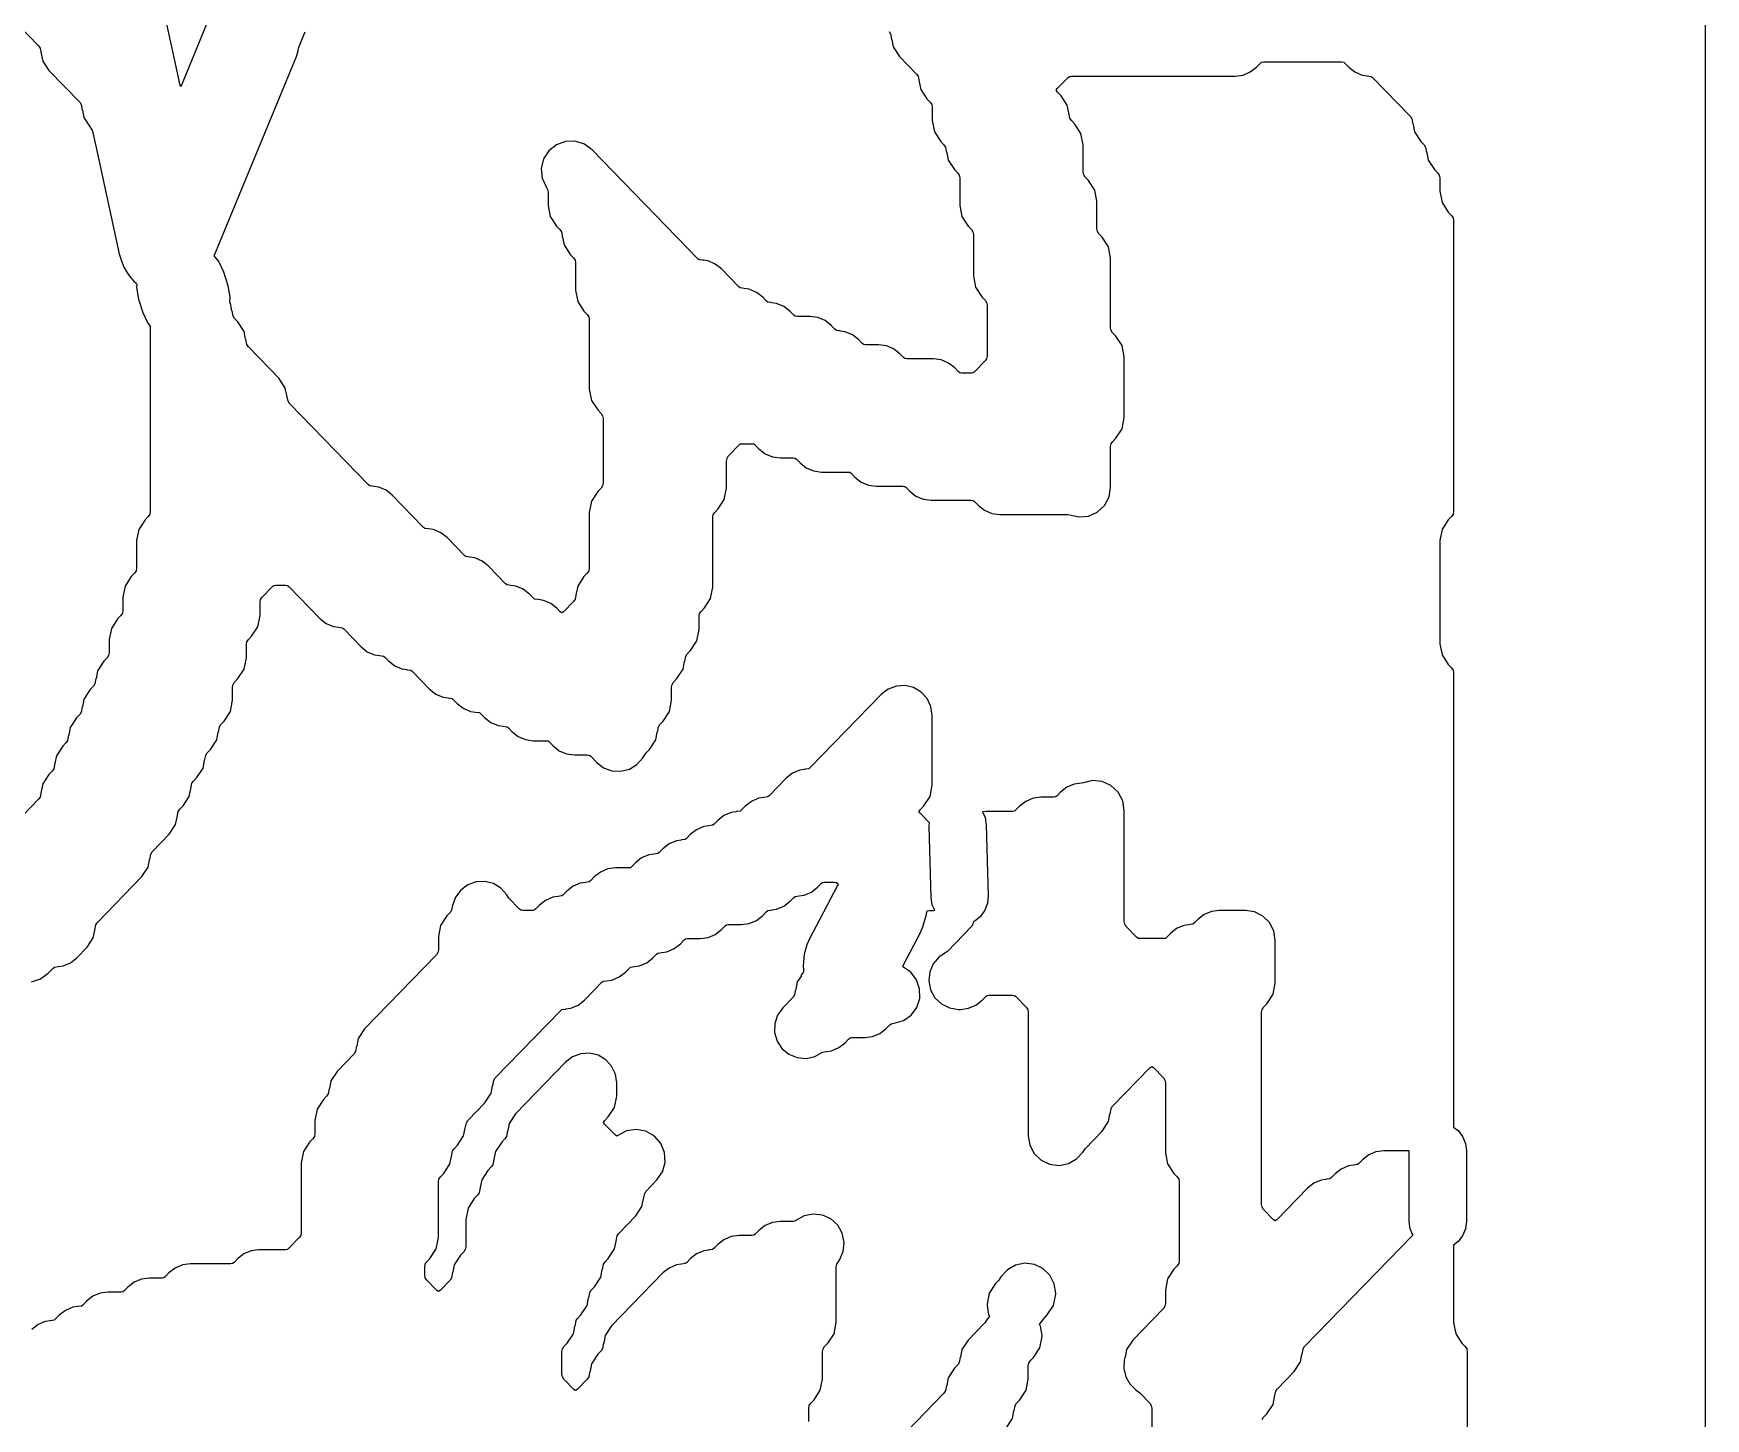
# Model space of a CAD drawing. Header units: millimetres. Extents: x 10 to 410, y 18 to 283.
# Drawn here: x 114.2 to 142.27, y 211.23 to 234.48 of the extents above; entities that cross this region are included whole.
import ezdxf

# ---------------------------------------------------------------- set-up
doc = ezdxf.new("R2010")
doc.units = ezdxf.units.MM
doc.layers.add('CUT', color=1, linetype='Continuous')

msp = doc.modelspace()

# ---------------------------------------------------------------- linework, layer by layer
at = {"layer": 'CUT'}
msp.add_lwpolyline([(100.134, 157), (100.134, 160), (121.134, 160), (121.134, 157), (129.134, 157), (129.134, 160), (142.2679, 160), (142.2679, 280), (129.134, 280), (129.134, 283), (121.134, 283), (121.134, 280), (100.134, 280), (100.134, 283), (92.134, 283), (92.134, 280), (79, 280), (79, 160), (92.134, 160), (92.134, 157)], close=True, dxfattribs=at)
for points in [[(117.1336, 234.7032), (116.6832, 233.611), (116.6693, 233.5883), (116.6596, 233.6131), (116.1293, 236.054)], [(113.4206, 235.1625), (114.2849, 234.2719), (114.3098, 234.2337), (114.3278, 234.1416), (114.3303, 234.1421), (114.3551, 234.0149), (114.4597, 233.8545), (114.9757, 233.3228), (115.0006, 233.2846), (115.0186, 233.1924), (115.0212, 233.1929), (115.046, 233.0657), (115.1505, 232.9054), (115.1592, 232.8965), (115.1791, 232.8692), (115.1908, 232.8374), (115.234, 232.639), (115.234, 232.6383), (115.251, 232.566), (115.2499, 232.5657), (115.6383, 230.7782), (115.6592, 230.7134), (115.6591, 230.7134), (115.6804, 230.6453), (115.7188, 230.5551), (115.7562, 230.4867), (115.8114, 230.4057), (115.8435, 230.3674), (115.8856, 230.3229), (115.9251, 230.286), (115.9355, 230.2667), (115.9309, 230.2147), (115.9647, 230.0218), (116.0361, 229.7944), (116.1187, 229.6169), (116.1608, 229.5666), (116.1608, 226.4551), (116.152, 226.4103), (116.1271, 226.3721), (116.0717, 226.315), (115.9671, 226.1546), (115.9305, 225.9668), (115.9305, 225.5059), (115.9218, 225.4612), (115.8968, 225.423), (115.8414, 225.3658), (115.7368, 225.2055), (115.7002, 225.0176), (115.7002, 224.7941), (115.6915, 224.7493), (115.6666, 224.7111), (115.6111, 224.654), (115.5066, 224.4936), (115.4699, 224.3057), (115.4699, 224.0822), (115.4612, 224.0374), (115.4363, 223.9992), (115.3808, 223.9421), (115.2763, 223.7818), (115.2515, 223.6545), (115.2489, 223.655), (115.2309, 223.5629), (115.206, 223.5247), (115.1505, 223.4675), (115.046, 223.3072), (115.0212, 223.18), (115.0186, 223.1805), (115.0006, 223.0883), (114.9757, 223.0501), (114.9203, 222.9929), (114.8157, 222.8326), (114.7909, 222.7054), (114.7883, 222.7059), (114.7703, 222.6137), (114.7454, 222.5755), (114.69, 222.5184), (114.5854, 222.358), (114.5606, 222.2308), (114.558, 222.2313), (114.5401, 222.1391), (114.5151, 222.1009), (114.4597, 222.0438), (114.3551, 221.8834), (114.3303, 221.7562), (114.3278, 221.7567), (114.3098, 221.6646), (114.2849, 221.6264), (113.8859, 221.2152)], [(128.5624, 234.5092), (128.5873, 234.471), (128.6053, 234.3789), (128.6079, 234.3794), (128.6327, 234.2521), (128.7372, 234.0918), (129.023, 233.7974), (129.0479, 233.7592), (129.0659, 233.667), (129.0685, 233.6675), (129.0933, 233.5403), (129.1978, 233.3799), (129.2533, 233.3228), (129.2782, 233.2846), (129.2869, 233.2398), (129.2869, 233.0163), (129.3235, 232.8284), (129.4281, 232.6681), (129.4836, 232.6109), (129.5085, 232.5727), (129.5264, 232.4806), (129.529, 232.4811), (129.5538, 232.3538), (129.6584, 232.1935), (129.7138, 232.1364), (129.7387, 232.0982), (129.7475, 232.0534), (129.7475, 231.5926), (129.7841, 231.4047), (129.8887, 231.2443), (129.9441, 231.1872), (129.969, 231.149), (129.9778, 231.1042), (129.9778, 230.4061), (130.0144, 230.2182), (130.1189, 230.0579), (130.1744, 230.0008), (130.1993, 229.9626), (130.208, 229.9178), (130.208, 229.0652), (130.1993, 229.0205), (130.1744, 228.9823), (130.001, 228.8036), (129.976, 228.7839), (129.9444, 228.7797), (129.7809, 228.7797), (129.7493, 228.7839), (129.7242, 228.8036), (129.6645, 228.8652), (129.56, 228.9474), (129.4375, 228.9993), (129.3057, 229.0169), (128.8597, 229.0169), (128.8281, 229.0212), (128.8031, 229.0409), (128.7434, 229.1025), (128.6389, 229.1847), (128.5164, 229.2365), (128.3845, 229.2542), (128.1689, 229.2542), (128.1373, 229.2585), (128.1122, 229.2782), (128.0525, 229.3397), (127.948, 229.422), (127.8255, 229.4738), (127.7412, 229.4852), (127.7414, 229.4871), (127.6767, 229.4958), (127.6517, 229.5155), (127.5919, 229.577), (127.4874, 229.6593), (127.365, 229.7111), (127.2331, 229.7288), (127.0175, 229.7288), (126.9859, 229.7331), (126.9608, 229.7528), (126.9011, 229.8143), (126.7966, 229.8966), (126.6741, 229.9484), (126.5898, 229.9597), (126.59, 229.9617), (126.5253, 229.9703), (126.5002, 229.9901), (126.4405, 230.0516), (126.336, 230.1339), (126.2135, 230.1857), (126.1292, 230.197), (126.1294, 230.1989), (126.0647, 230.2076), (126.0397, 230.2274), (125.7497, 230.5262), (125.6452, 230.6085), (125.5227, 230.6603), (125.4383, 230.6716), (125.4386, 230.6735), (125.3739, 230.6822), (125.3488, 230.7019), (123.5808, 232.5238), (123.4496, 232.6207), (123.2942, 232.6703), (123.1311, 232.6673), (122.9777, 232.6119), (122.8503, 232.5101), (122.7624, 232.3727), (122.7234, 232.2143), (122.7375, 232.0518), (122.8031, 231.9025), (122.8303, 231.8609), (122.839, 231.8161), (122.839, 231.5926), (122.8756, 231.4047), (122.9802, 231.2443), (123.0356, 231.1872), (123.0605, 231.149), (123.0785, 231.0568), (123.0811, 231.0573), (123.1059, 230.9301), (123.2105, 230.7698), (123.2659, 230.7126), (123.2908, 230.6744), (123.2995, 230.6297), (123.2995, 230.1688), (123.3362, 229.981), (123.4407, 229.8206), (123.4962, 229.7635), (123.5211, 229.7253), (123.5298, 229.6805), (123.5298, 228.5078), (123.5665, 228.3199), (123.671, 228.1596), (123.7265, 228.1025), (123.7514, 228.0643), (123.7601, 228.0195), (123.7601, 226.9297), (123.7514, 226.8849), (123.7265, 226.8467), (123.671, 226.7896), (123.5665, 226.6292), (123.5298, 226.4413), (123.5298, 225.5059), (123.5211, 225.4612), (123.4962, 225.423), (123.4407, 225.3658), (123.3362, 225.2055), (123.3114, 225.0783), (123.3088, 225.0788), (123.2908, 224.9866), (123.2659, 224.9484), (123.0972, 224.7745), (123.0693, 224.7537), (123.0413, 224.7745), (122.9863, 224.8313), (122.8818, 224.9135), (122.7593, 224.9654), (122.6749, 224.9767), (122.6752, 224.9786), (122.6105, 224.9873), (122.5854, 225.007), (122.5257, 225.0686), (122.4212, 225.1508), (122.2987, 225.2026), (122.2144, 225.214), (122.2146, 225.2159), (122.1499, 225.2246), (122.1249, 225.2443), (121.8349, 225.5431), (121.7304, 225.6254), (121.6079, 225.6772), (121.5235, 225.6885), (121.5238, 225.6905), (121.4591, 225.6992), (121.434, 225.7189), (121.144, 226.0177), (121.0395, 226.1), (120.917, 226.1518), (120.8327, 226.1631), (120.8329, 226.165), (120.7682, 226.1737), (120.7432, 226.1935), (120.2229, 226.7296), (120.1184, 226.8119), (119.9959, 226.8637), (119.9115, 226.875), (119.9118, 226.8769), (119.8471, 226.8856), (119.822, 226.9053), (118.4972, 228.2704), (118.4723, 228.3086), (118.4544, 228.4008), (118.4518, 228.4003), (118.427, 228.5275), (118.3224, 228.6879), (117.8064, 229.2196), (117.7815, 229.2578), (117.7635, 229.3499), (117.7609, 229.3494), (117.7361, 229.4767), (117.6316, 229.637), (117.5761, 229.6942), (117.5512, 229.7324), (117.5332, 229.8245), (117.5306, 229.824), (117.5058, 229.9512), (117.4937, 229.9697), (117.501, 230.0512), (117.4672, 230.244), (117.3957, 230.4714), (117.3131, 230.649), (117.2322, 230.7456), (118.6128, 234.0932), (118.6411, 234.1871), (118.6504, 234.2342), (118.7063, 234.3695), (118.7062, 234.3696), (118.7615, 234.5033)], [(114.1679, 218.5633), (114.3192, 218.6135), (114.447, 218.7087), (114.5255, 218.7896), (114.5506, 218.8093), (114.6153, 218.818), (114.615, 218.8199), (114.6994, 218.8312), (114.8219, 218.8831), (114.9264, 218.9653), (115.0984, 219.1427), (115.203, 219.303), (115.2278, 219.4302), (115.2304, 219.4297), (115.2484, 219.5219), (115.2733, 219.5601), (116.0196, 220.3291), (116.1241, 220.4894), (116.1489, 220.6167), (116.1515, 220.6162), (116.1695, 220.7083), (116.1944, 220.7465), (116.4801, 221.041), (116.5847, 221.2013), (116.6095, 221.3285), (116.6121, 221.328), (116.6301, 221.4202), (116.655, 221.4584), (116.7104, 221.5155), (116.815, 221.6759), (116.8398, 221.8031), (116.8424, 221.8026), (116.8603, 221.8948), (116.8853, 221.933), (116.9407, 221.9901), (117.0453, 222.1504), (117.0701, 222.2777), (117.0727, 222.2772), (117.0906, 222.3693), (117.1155, 222.4075), (117.171, 222.4647), (117.2755, 222.625), (117.3004, 222.7523), (117.3029, 222.7517), (117.3209, 222.8439), (117.3458, 222.8821), (117.4013, 222.9393), (117.5058, 223.0996), (117.5425, 223.2875), (117.5425, 223.511), (117.5512, 223.5558), (117.5761, 223.594), (117.6316, 223.6511), (117.7361, 223.8115), (117.7728, 223.9993), (117.7728, 224.2229), (117.7815, 224.2676), (117.8064, 224.3058), (117.8618, 224.363), (117.9664, 224.5233), (118.003, 224.7112), (118.003, 224.9348), (118.0118, 224.9795), (118.0367, 225.0177), (118.2101, 225.1964), (118.2351, 225.2161), (118.2667, 225.2203), (118.4302, 225.2203), (118.4618, 225.2161), (118.4869, 225.1964), (119.0071, 224.6603), (119.1116, 224.578), (119.2341, 224.5262), (119.3185, 224.5148), (119.3182, 224.5129), (119.3829, 224.5042), (119.408, 224.4845), (119.698, 224.1857), (119.8025, 224.1034), (119.925, 224.0516), (120.0093, 224.0403), (120.0091, 224.0383), (120.0738, 224.0297), (120.0988, 224.0099), (120.1586, 223.9484), (120.2631, 223.8661), (120.3856, 223.8143), (120.4699, 223.803), (120.4696, 223.8011), (120.5344, 223.7924), (120.5594, 223.7726), (120.8494, 223.4738), (120.9539, 223.3915), (121.0764, 223.3397), (121.1608, 223.3284), (121.1605, 223.3265), (121.2252, 223.3178), (121.2503, 223.2981), (121.31, 223.2365), (121.4145, 223.1543), (121.537, 223.1024), (121.6213, 223.0911), (121.6211, 223.0892), (121.6858, 223.0805), (121.7108, 223.0608), (121.7705, 222.9992), (121.875, 222.917), (121.9975, 222.8651), (122.0819, 222.8538), (122.0816, 222.8519), (122.1463, 222.8432), (122.1714, 222.8235), (122.2311, 222.762), (122.3356, 222.6797), (122.4581, 222.6279), (122.5899, 222.6102), (122.8056, 222.6102), (122.8372, 222.6059), (122.8622, 222.5862), (122.922, 222.5247), (123.0265, 222.4424), (123.149, 222.3906), (123.2808, 222.3729), (123.4964, 222.3729), (123.528, 222.3686), (123.5531, 222.3489), (123.6516, 222.2475), (123.77, 222.1572), (123.9098, 222.1059), (124.0584, 222.098), (124.2029, 222.1342), (124.3302, 222.2114), (124.4292, 222.3226), (124.4846, 222.4075), (124.5401, 222.4647), (124.6446, 222.625), (124.6694, 222.7523), (124.672, 222.7517), (124.69, 222.8439), (124.7149, 222.8821), (124.7703, 222.9393), (124.8749, 223.0996), (124.9115, 223.2875), (124.9115, 223.511), (124.9203, 223.5558), (124.9452, 223.594), (125.0006, 223.6511), (125.1052, 223.8115), (125.13, 223.9387), (125.1326, 223.9382), (125.1505, 224.0304), (125.1754, 224.0686), (125.2309, 224.1257), (125.3355, 224.286), (125.3721, 224.4739), (125.3721, 224.6975), (125.3808, 224.7422), (125.4057, 224.7804), (125.4612, 224.8376), (125.5657, 224.9979), (125.6024, 225.1858), (125.6024, 226.3585), (125.6111, 226.4032), (125.636, 226.4414), (125.6915, 226.4986), (125.796, 226.6589), (125.8327, 226.8468), (125.8327, 227.3076), (125.8414, 227.3524), (125.8663, 227.3906), (126.0397, 227.5693), (126.0647, 227.589), (126.0963, 227.5932), (126.2598, 227.5932), (126.2914, 227.589), (126.3165, 227.5693), (126.3762, 227.5077), (126.4807, 227.4254), (126.6032, 227.3736), (126.735, 227.3559), (126.9507, 227.3559), (126.9823, 227.3517), (127.0073, 227.332), (127.0671, 227.2704), (127.1716, 227.1881), (127.294, 227.1363), (127.4259, 227.1186), (127.8718, 227.1186), (127.9034, 227.1144), (127.9285, 227.0947), (127.9882, 227.0331), (128.0927, 226.9509), (128.2152, 226.899), (128.347, 226.8814), (128.7929, 226.8814), (128.8245, 226.8771), (128.8496, 226.8574), (128.9093, 226.7959), (129.0138, 226.7136), (129.1363, 226.6618), (129.2681, 226.6441), (129.9444, 226.6441), (129.976, 226.6398), (130.001, 226.6201), (130.0607, 226.5586), (130.1652, 226.4763), (130.2877, 226.4245), (130.4195, 226.4068), (131.5563, 226.4068), (131.5933, 226.4018), (131.7448, 226.3654), (131.9076, 226.3805), (132.0568, 226.4473), (132.1765, 226.5587), (132.2539, 226.7028), (132.2806, 226.8641), (132.2806, 227.5449), (132.2893, 227.5897), (132.3142, 227.6279), (132.3697, 227.685), (132.4742, 227.8454), (132.5109, 228.0332), (132.5109, 229.0515), (132.4742, 229.2394), (132.3697, 229.3997), (132.3142, 229.4569), (132.2893, 229.4951), (132.2806, 229.5398), (132.2806, 230.7125), (132.2439, 230.9004), (132.1394, 231.0607), (132.0839, 231.1179), (132.059, 231.1561), (132.0503, 231.2008), (132.0503, 231.6617), (132.0137, 231.8496), (131.9091, 232.0099), (131.8537, 232.067), (131.8288, 232.1052), (131.82, 232.15), (131.82, 232.6108), (131.7834, 232.7987), (131.6788, 232.959), (131.6234, 233.0162), (131.5985, 233.0544), (131.5805, 233.1466), (131.5779, 233.1461), (131.5531, 233.2733), (131.4485, 233.4336), (131.3863, 233.4977), (131.3667, 233.5254), (131.3863, 233.5531), (131.5665, 233.7387), (131.5915, 233.7585), (131.6231, 233.7627), (134.3719, 233.7627), (134.5037, 233.7804), (134.6262, 233.8322), (134.7307, 233.9145), (134.7904, 233.976), (134.8155, 233.9958), (134.8471, 234), (136.162, 234), (136.1936, 233.9958), (136.2187, 233.976), (136.2784, 233.9145), (136.3829, 233.8322), (136.5054, 233.7804), (136.5897, 233.7691), (136.5895, 233.7672), (136.6542, 233.7585), (136.6792, 233.7387), (137.3132, 233.0855), (137.3381, 233.0473), (137.3561, 232.9551), (137.3586, 232.9556), (137.3835, 232.8284), (137.488, 232.6681), (137.5435, 232.6109), (137.5684, 232.5727), (137.5863, 232.4806), (137.5889, 232.4811), (137.6137, 232.3538), (137.7183, 232.1935), (137.7737, 232.1364), (137.7987, 232.0982), (137.8074, 232.0534), (137.8074, 231.8299), (137.844, 231.642), (137.9486, 231.4816), (138.004, 231.4245), (138.0289, 231.3863), (138.0377, 231.3415), (138.0377, 226.4551), (138.0289, 226.4103), (138.004, 226.3721), (137.9486, 226.315), (137.844, 226.1546), (137.8074, 225.9668), (137.8074, 224.2366), (137.844, 224.0488), (137.9486, 223.8884), (138.004, 223.8313), (138.0289, 223.7931), (138.0377, 223.7483), (138.0377, 216.1263), (138.1134, 216.0682), (138.1897, 215.9688), (138.2376, 215.853), (138.254, 215.7288), (138.254, 214.5424), (138.2376, 214.4182), (138.1897, 214.3024), (138.1134, 214.203), (138.0377, 214.1449), (138.0377, 212.8468), (138.0743, 212.6589), (138.1789, 212.4986), (138.2343, 212.4414), (138.2592, 212.4032), (138.2679, 212.3585), (138.2679, 208.8958)], [(127.2144, 211.1858), (127.2144, 211.4093), (127.2231, 211.4541), (127.248, 211.4923), (127.3035, 211.5494), (127.408, 211.7098), (127.4446, 211.8976), (127.4446, 212.3585), (127.4534, 212.4032), (127.4783, 212.4414), (127.5337, 212.4986), (127.6383, 212.6589), (127.6749, 212.8468), (127.6749, 213.7822), (127.6837, 213.827), (127.7274, 213.894), (127.7911, 214.0362), (127.808, 214.191), (127.7764, 214.3436), (127.6993, 214.479), (127.5844, 214.5841), (127.4427, 214.6488), (127.2879, 214.6667), (127.1352, 214.6361), (126.9992, 214.56), (126.9823, 214.5466), (126.9507, 214.5424), (126.735, 214.5424), (126.6032, 214.5247), (126.4807, 214.4729), (126.3762, 214.3906), (126.3165, 214.3291), (126.2914, 214.3093), (126.2598, 214.3051), (126.0442, 214.3051), (125.9123, 214.2874), (125.7899, 214.2356), (125.6854, 214.1533), (125.6256, 214.0918), (125.6006, 214.072), (125.5359, 214.0634), (125.5361, 214.0614), (125.4518, 214.0501), (125.3293, 213.9983), (125.2248, 213.916), (125.1651, 213.8545), (125.14, 213.8347), (125.0753, 213.8261), (125.0756, 213.8241), (124.9912, 213.8128), (124.8687, 213.761), (124.7642, 213.6787), (123.9013, 212.7896), (123.7968, 212.6292), (123.7719, 212.502), (123.7694, 212.5025), (123.7514, 212.4103), (123.7265, 212.3721), (123.671, 212.315), (123.5665, 212.1546), (123.5417, 212.0274), (123.5391, 212.0279), (123.5211, 211.9357), (123.4962, 211.8975), (123.3275, 211.7237), (123.2995, 211.7029), (123.2716, 211.7237), (123.1029, 211.8975), (123.078, 211.9357), (123.0693, 211.9805), (123.0693, 212.3585), (123.078, 212.4032), (123.1029, 212.4414), (123.1584, 212.4986), (123.2629, 212.6589), (123.2877, 212.7862), (123.2903, 212.7856), (123.3083, 212.8778), (123.3332, 212.916), (123.3886, 212.9732), (123.4932, 213.1335), (123.518, 213.2607), (123.5206, 213.2602), (123.5386, 213.3524), (123.5635, 213.3906), (123.6189, 213.4477), (123.7235, 213.6081), (123.7483, 213.7353), (123.7509, 213.7348), (123.7688, 213.827), (123.7938, 213.8652), (123.8492, 213.9223), (123.9538, 214.0827), (123.9786, 214.2099), (123.9812, 214.2094), (123.9991, 214.3015), (124.024, 214.3397), (124.3098, 214.6342), (124.4143, 214.7945), (124.4391, 214.9217), (124.4417, 214.9212), (124.4597, 215.0134), (124.4846, 215.0516), (124.6654, 215.2379), (124.7592, 215.3736), (124.8037, 215.5323), (124.7942, 215.6969), (124.7316, 215.8495), (124.6229, 215.9734), (124.4797, 216.0552), (124.3177, 216.086), (124.1546, 216.0625), (124.0079, 215.9871), (123.9904, 215.9741), (123.9625, 215.9949), (123.787, 216.1757), (123.7674, 216.2034), (123.787, 216.2311), (123.8492, 216.2952), (123.9538, 216.4555), (123.9904, 216.6434), (123.9904, 216.8685), (123.9686, 217.0146), (123.9051, 217.1479), (123.8054, 217.2568), (123.6783, 217.3319), (123.5347, 217.3666), (123.3873, 217.3578), (123.2489, 217.3064), (123.1316, 217.2168), (122.2893, 216.3489), (122.1848, 216.1885), (122.16, 216.0613), (122.1574, 216.0618), (122.1394, 215.9696), (122.1145, 215.9314), (122.059, 215.8743), (121.9545, 215.714), (121.9297, 215.5867), (121.9271, 215.5872), (121.9091, 215.4951), (121.8842, 215.4569), (121.8288, 215.3997), (121.7242, 215.2394), (121.6994, 215.1122), (121.6968, 215.1127), (121.6788, 215.0205), (121.6539, 214.9823), (121.5985, 214.9251), (121.4939, 214.7648), (121.4573, 214.5769), (121.4573, 214.1161), (121.4486, 214.0713), (121.4236, 214.0331), (121.3682, 213.976), (121.2636, 213.8157), (121.2388, 213.6884), (121.2362, 213.6889), (121.2183, 213.5968), (121.1934, 213.5586), (121.0246, 213.3847), (120.9967, 213.3639), (120.9688, 213.3847), (120.8001, 213.5586), (120.7752, 213.5968), (120.7664, 213.6415), (120.7664, 213.7822), (120.7752, 213.827), (120.8001, 213.8652), (120.8555, 213.9223), (120.9601, 214.0827), (120.9967, 214.2705), (120.9967, 215.2059), (121.0054, 215.2507), (121.0304, 215.2889), (121.0858, 215.346), (121.1904, 215.5064), (121.2152, 215.6336), (121.2178, 215.6331), (121.2357, 215.7253), (121.2606, 215.7635), (121.3161, 215.8206), (121.4206, 215.981), (121.4455, 216.1082), (121.448, 216.1077), (121.466, 216.1999), (121.4909, 216.2381), (121.7767, 216.5325), (121.8812, 216.6928), (121.906, 216.82), (121.9086, 216.8195), (121.9266, 216.9117), (121.9515, 216.9499), (123.046, 218.0777), (123.0711, 218.0975), (123.1358, 218.1061), (123.1355, 218.1081), (123.2199, 218.1194), (123.3424, 218.1712), (123.4468, 218.2535), (123.7369, 218.5523), (123.7619, 218.572), (123.8266, 218.5807), (123.8264, 218.5826), (123.9107, 218.594), (124.0332, 218.6458), (124.1377, 218.7281), (124.1974, 218.7896), (124.2225, 218.8093), (124.2872, 218.818), (124.2869, 218.8199), (124.3713, 218.8312), (124.4938, 218.8831), (124.5983, 218.9653), (124.658, 219.0269), (124.683, 219.0466), (124.7477, 219.0553), (124.7475, 219.0572), (124.8318, 219.0685), (124.9543, 219.1204), (125.0588, 219.2026), (125.1186, 219.2642), (125.1436, 219.2839), (125.1752, 219.2881), (125.3909, 219.2881), (125.5227, 219.3058), (125.6452, 219.3576), (125.7497, 219.4399), (125.8094, 219.5015), (125.8345, 219.5212), (125.8661, 219.5254), (126.0817, 219.5254), (126.2135, 219.5431), (126.336, 219.5949), (126.4405, 219.6772), (126.5002, 219.7387), (126.5253, 219.7585), (126.59, 219.7672), (126.5898, 219.7691), (126.6741, 219.7804), (126.7966, 219.8322), (126.9011, 219.9145), (126.9608, 219.976), (126.9859, 219.9958), (127.0506, 220.0044), (127.0503, 220.0064), (127.1347, 220.0177), (127.2572, 220.0695), (127.3617, 220.1518), (127.4214, 220.2133), (127.4464, 220.233), (127.478, 220.2373), (127.6415, 220.2373), (127.6731, 220.233), (127.6911, 220.2189), (127.7054, 220.1991), (127.6957, 220.1818), (127.2198, 219.2741), (127.1832, 219.1838), (127.1368, 219.0271), (127.119, 218.8328), (127.1263, 218.7631), (127.1249, 218.7286), (127.0833, 218.6709), (127.0893, 218.6666), (127.0207, 218.5614), (126.9959, 218.4342), (126.9933, 218.4347), (126.9753, 218.3425), (126.9504, 218.3043), (126.777, 218.1256), (126.69, 218.0037), (126.6429, 217.8614), (126.6402, 217.7116), (126.682, 217.5677), (126.7645, 217.4426), (126.8804, 217.3476), (127.0192, 217.2912), (127.1685, 217.2785), (127.3149, 217.3106), (127.4452, 217.3846), (127.4464, 217.3856), (127.5111, 217.3943), (127.5109, 217.3962), (127.5952, 217.4075), (127.7177, 217.4593), (127.8222, 217.5416), (127.8819, 217.6032), (127.907, 217.6229), (127.9386, 217.6271), (128.1543, 217.6271), (128.2861, 217.6448), (128.4086, 217.6966), (128.5131, 217.7789), (128.5728, 217.8404), (128.5979, 217.8602), (128.6486, 217.867), (128.8016, 217.9133), (128.9321, 218.0055), (129.0269, 218.1341), (129.0763, 218.2861), (129.0751, 218.4459), (129.0237, 218.5972), (128.9271, 218.7245), (128.7953, 218.8148), (128.792, 218.8164), (128.8025, 218.8461), (129.0903, 219.3935), (129.1272, 219.4843), (129.1891, 219.6933), (129.1976, 219.741), (129.2041, 219.7564), (129.2411, 219.7627), (129.3057, 219.7627), (129.3274, 219.7656), (129.2875, 219.8549), (129.2677, 219.9786), (129.2343, 221.173), (129.2406, 221.2341), (129.0835, 221.396), (129.0639, 221.4237), (129.0835, 221.4514), (129.1457, 221.5155), (129.2503, 221.6759), (129.2869, 221.8637), (129.2869, 223.038), (129.2651, 223.1841), (129.2016, 223.3174), (129.1019, 223.4263), (128.9748, 223.5014), (128.8313, 223.5361), (128.6839, 223.5273), (128.5454, 223.4759), (128.4281, 223.3863), (127.2376, 222.1596), (127.2126, 222.1398), (127.1479, 222.1312), (127.1481, 222.1292), (127.0638, 222.1179), (126.9413, 222.0661), (126.8368, 221.9838), (126.5468, 221.685), (126.5217, 221.6653), (126.457, 221.6566), (126.4573, 221.6546), (126.3729, 221.6433), (126.2504, 221.5915), (126.1459, 221.5092), (126.0862, 221.4477), (126.0611, 221.428), (125.9964, 221.4193), (125.9967, 221.4174), (125.9123, 221.406), (125.7899, 221.3542), (125.6854, 221.2719), (125.6256, 221.2104), (125.6006, 221.1907), (125.5359, 221.182), (125.5361, 221.1801), (125.4518, 221.1688), (125.3293, 221.1169), (125.2248, 221.0347), (125.1651, 220.9731), (125.14, 220.9534), (125.0753, 220.9447), (125.0756, 220.9428), (124.9912, 220.9315), (124.8687, 220.8796), (124.7642, 220.7974), (124.7045, 220.7358), (124.6795, 220.7161), (124.6147, 220.7074), (124.615, 220.7055), (124.5307, 220.6942), (124.4082, 220.6424), (124.3037, 220.5601), (124.2439, 220.4985), (124.2189, 220.4788), (124.1873, 220.4746), (123.9716, 220.4746), (123.8398, 220.4569), (123.7173, 220.4051), (123.6128, 220.3228), (123.5531, 220.2613), (123.528, 220.2415), (123.4633, 220.2328), (123.4636, 220.2309), (123.3792, 220.2196), (123.2567, 220.1678), (123.1522, 220.0855), (123.0925, 220.024), (123.0675, 220.0042), (123.0028, 219.9956), (123.003, 219.9936), (122.9187, 219.9823), (122.7962, 219.9305), (122.6917, 219.8482), (122.632, 219.7867), (122.6069, 219.767), (122.5753, 219.7627), (122.4118, 219.7627), (122.3802, 219.767), (122.3552, 219.7867), (122.1818, 219.9653), (122.1435, 220.024), (122.0455, 220.1344), (121.9195, 220.2114), (121.7765, 220.2482), (121.629, 220.2417), (121.4898, 220.1923), (121.3711, 220.1044), (121.2833, 219.9858), (121.2339, 219.8466), (121.2183, 219.7663), (121.1934, 219.7281), (121.1379, 219.6709), (121.0334, 219.5106), (120.9967, 219.3227), (120.9967, 219.0991), (120.988, 219.0544), (120.9631, 219.0162), (119.7562, 217.7726), (119.6517, 217.6123), (119.6268, 217.485), (119.6243, 217.4855), (119.6063, 217.3934), (119.5814, 217.3552), (119.2956, 217.0607), (119.1911, 216.9004), (119.1663, 216.7732), (119.1637, 216.7737), (119.1457, 216.6815), (119.1208, 216.6433), (119.0654, 216.5862), (118.9608, 216.4258), (118.9242, 216.2379), (118.9242, 216.0144), (118.9154, 215.9696), (118.8905, 215.9314), (118.8351, 215.8743), (118.7305, 215.714), (118.6939, 215.5261), (118.6939, 214.3534), (118.6852, 214.3086), (118.6602, 214.2704), (118.4869, 214.0918), (118.4618, 214.072), (118.4302, 214.0678), (117.9843, 214.0678), (117.8524, 214.0501), (117.7299, 213.9983), (117.6254, 213.916), (117.5657, 213.8545), (117.5407, 213.8347), (117.5091, 213.8305), (116.8328, 213.8305), (116.701, 213.8128), (116.5785, 213.761), (116.474, 213.6787), (116.4143, 213.6172), (116.3893, 213.5975), (116.3577, 213.5932), (116.142, 213.5932), (116.0102, 213.5755), (115.8877, 213.5237), (115.7832, 213.4414), (115.7235, 213.3799), (115.6984, 213.3602), (115.6668, 213.3559), (115.4511, 213.3559), (115.3193, 213.3382), (115.1968, 213.2864), (115.0923, 213.2041), (115.0326, 213.1426), (115.0076, 213.1229), (114.9429, 213.1142), (114.9431, 213.1123), (114.8588, 213.101), (114.7363, 213.0491), (114.6318, 212.9669), (114.572, 212.9053), (114.547, 212.8856), (114.4823, 212.8769), (114.4825, 212.875), (114.3982, 212.8637), (114.2757, 212.8119), (114.1712, 212.7296)], [(134.8224, 211.2168), (134.8473, 211.255), (134.9028, 211.3121), (135.0073, 211.4725), (135.0322, 211.5997), (135.0347, 211.5992), (135.0527, 211.6914), (135.0776, 211.7296), (135.3634, 212.024), (135.4679, 212.1843), (135.4927, 212.3116), (135.4953, 212.3111), (135.5133, 212.4032), (135.5382, 212.4414), (137.3541, 214.3126), (137.3104, 214.4182), (137.294, 214.5424), (137.294, 215.7288), (136.8675, 215.7288), (136.7357, 215.7111), (136.6132, 215.6593), (136.5087, 215.577), (136.4489, 215.5155), (136.4239, 215.4958), (136.3592, 215.4871), (136.3594, 215.4852), (136.2751, 215.4738), (136.1526, 215.422), (136.0481, 215.3397), (135.9884, 215.2782), (135.9633, 215.2585), (135.8986, 215.2498), (135.8989, 215.2479), (135.8145, 215.2365), (135.692, 215.1847), (135.5875, 215.1025), (135.0719, 214.5712), (135.044, 214.5503), (135.0161, 214.5712), (134.8473, 214.745), (134.8224, 214.7832), (134.8137, 214.828), (134.8137, 218.0534), (134.8224, 218.0982), (134.8473, 218.1364), (134.9028, 218.1935), (135.0073, 218.3538), (135.044, 218.5417), (135.044, 219.2627), (135.0195, 219.4172), (134.9485, 219.5566), (134.8379, 219.6672), (134.6985, 219.7382), (134.544, 219.7627), (134.1041, 219.7627), (133.9723, 219.745), (133.8498, 219.6932), (133.7453, 219.6109), (133.6855, 219.5494), (133.6605, 219.5297), (133.5958, 219.521), (133.596, 219.5191), (133.5117, 219.5077), (133.3892, 219.4559), (133.2847, 219.3736), (133.225, 219.3121), (133.1999, 219.2924), (133.1683, 219.2881), (132.7746, 219.2881), (132.7429, 219.2924), (132.7179, 219.3121), (132.5445, 219.4908), (132.5196, 219.529), (132.5109, 219.5737), (132.5109, 221.441), (132.4841, 221.6023), (132.4068, 221.7463), (132.2871, 221.8577), (132.1379, 221.9246), (131.9751, 221.9397), (131.8236, 221.9033), (131.7535, 221.8939), (131.7538, 221.8919), (131.6694, 221.8806), (131.5469, 221.8288), (131.4424, 221.7465), (131.3827, 221.685), (131.3577, 221.6653), (131.3261, 221.661), (131.1104, 221.661), (130.9786, 221.6433), (130.8561, 221.5915), (130.7516, 221.5092), (130.6919, 221.4477), (130.6668, 221.428), (130.6352, 221.4237), (130.1893, 221.4237), (130.1327, 221.4161), (130.1741, 221.3235), (130.1939, 221.1998), (130.2273, 220.0054), (130.2144, 219.8808), (130.1697, 219.7637), (130.0963, 219.6622), (129.999, 219.5832), (129.9778, 219.5737), (129.969, 219.529), (129.9441, 219.4908), (129.5404, 219.0748), (129.5342, 219.066), (129.5167, 219.0561), (129.4949, 219.0389), (129.4035, 218.9826), (129.3041, 218.8679), (129.2438, 218.7287), (129.228, 218.5778), (129.2581, 218.4291), (129.3315, 218.2963), (129.4413, 218.1916), (129.5774, 218.1247), (129.7274, 218.1017), (129.7662, 218.1017), (129.8981, 218.1194), (130.0206, 218.1712), (130.1251, 218.2535), (130.1848, 218.315), (130.1911, 218.3238), (130.2085, 218.3337), (130.2098, 218.3347), (130.2414, 218.339), (130.6352, 218.339), (130.6668, 218.3347), (130.6919, 218.315), (130.8653, 218.1364), (130.8902, 218.0982), (130.8989, 218.0534), (130.8989, 215.9815), (130.9243, 215.8239), (130.9981, 215.6825), (131.1127, 215.5714), (131.2564, 215.5022), (131.4147, 215.4817), (131.5713, 215.5121), (131.7104, 215.5903), (131.8177, 215.7084), (131.8537, 215.7635), (132.1394, 216.0579), (132.2439, 216.2182), (132.2688, 216.3455), (132.2713, 216.345), (132.2893, 216.4371), (132.3142, 216.4753), (132.9435, 217.1238), (132.9714, 217.1446), (132.9994, 217.1238), (133.1681, 216.9499), (133.193, 216.9117), (133.2017, 216.867), (133.2017, 215.6943), (133.2384, 215.5064), (133.3429, 215.346), (133.3984, 215.2889), (133.4233, 215.2507), (133.432, 215.2059), (133.432, 213.8788), (133.4233, 213.834), (133.3984, 213.7958), (133.3429, 213.7387), (133.2384, 213.5784), (133.2017, 213.3905), (133.2017, 213.1669), (133.193, 213.1222), (133.1681, 213.084), (132.6521, 212.5523), (132.5475, 212.3919), (132.5227, 212.2647), (132.5201, 212.2652), (132.5099, 212.2128), (132.5026, 212.0731), (132.5343, 211.9368), (132.6025, 211.8146), (132.7019, 211.7162), (132.7691, 211.6661), (132.9378, 211.4923), (132.9627, 211.4541), (132.9714, 211.4093), (132.9714, 211.0314)], [(130.5274, 211.0749), (130.632, 211.2352), (130.6568, 211.3624), (130.6594, 211.3619), (130.6773, 211.4541), (130.7022, 211.4923), (130.7577, 211.5494), (130.8622, 211.7098), (130.8989, 211.8976), (130.8989, 212.1212), (130.9076, 212.166), (130.9348, 212.2076), (130.9369, 212.2124), (130.9498, 212.222), (130.988, 212.2613), (131.0925, 212.4216), (131.1292, 212.6095), (131.1292, 212.6287), (131.1037, 212.7862), (131.0874, 212.8175), (131.1269, 212.8609), (131.165, 212.9194), (131.1672, 212.9243), (131.1801, 212.9338), (131.2183, 212.9732), (131.3228, 213.1335), (131.3595, 213.3214), (131.3595, 213.3406), (131.334, 213.4981), (131.2602, 213.6396), (131.1456, 213.7506), (131.0019, 213.8199), (130.8437, 213.8403), (130.687, 213.8099), (130.548, 213.7317), (130.4406, 213.6137), (130.4025, 213.5551), (130.4003, 213.5503), (130.3874, 213.5407), (130.3492, 213.5014), (130.2447, 213.3411), (130.208, 213.1532), (130.208, 213.134), (130.2335, 212.9765), (130.2498, 212.9452), (130.2103, 212.9018), (130.1722, 212.8433), (130.1701, 212.8384), (130.1571, 212.8289), (129.8887, 212.5523), (129.7841, 212.3919), (129.7593, 212.2647), (129.7567, 212.2652), (129.7387, 212.173), (129.7138, 212.1348), (129.6584, 212.0777), (129.5538, 211.9173), (129.529, 211.7901), (129.5264, 211.7906), (129.5085, 211.6985), (129.4836, 211.6603), (127.9285, 210.0579)]]:
    msp.add_lwpolyline(points, dxfattribs=at)

doc.saveas('drawing.dxf')
